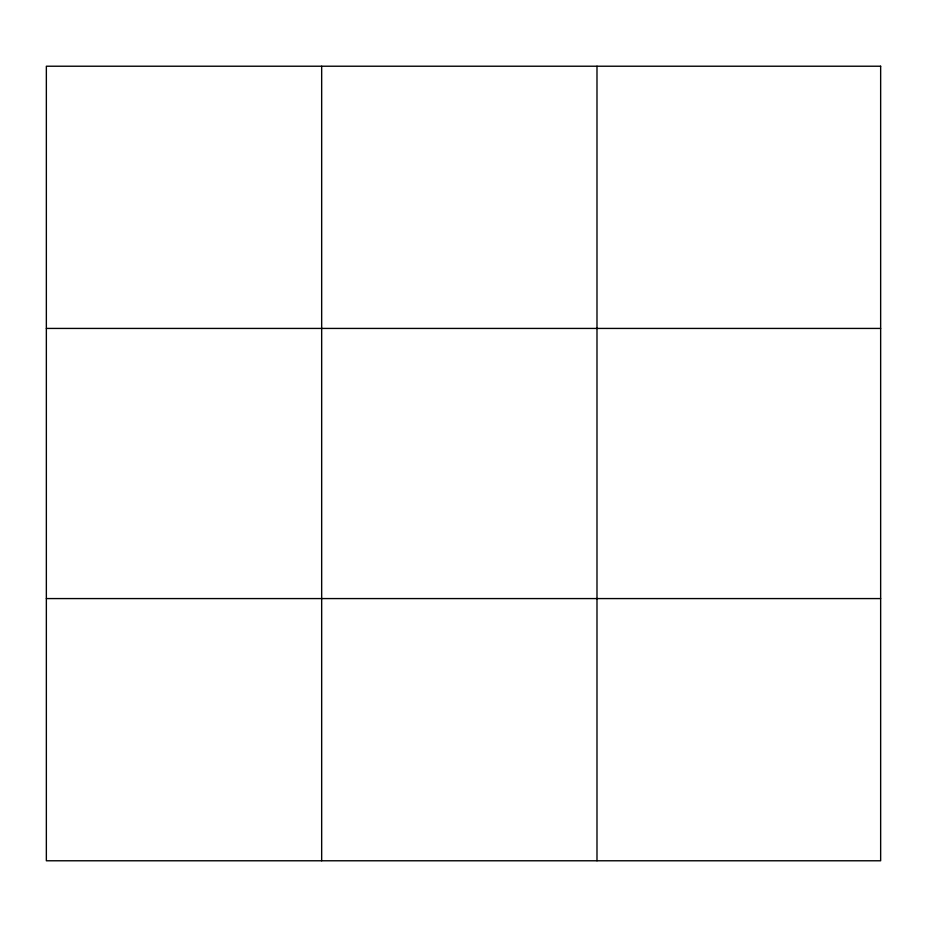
<?xml version="1.0" encoding="UTF-8"?>
<svg xmlns="http://www.w3.org/2000/svg" width="927" height="927" viewBox="0 0 927 927"><rect width="100%" height="100%" fill="white"/><g stroke="black" fill="none" stroke-linecap="round" stroke-linejoin="round"><path stroke-width="1.39" d="M321.669 860.777L321.669 66.223M596.988 860.777L596.988 66.223M46.35 328.425L880.65 328.425M46.35 598.575L880.65 598.575M880.65 66.223L880.65 860.777L46.35 860.777L46.35 66.223L880.65 66.223"/></g></svg>
